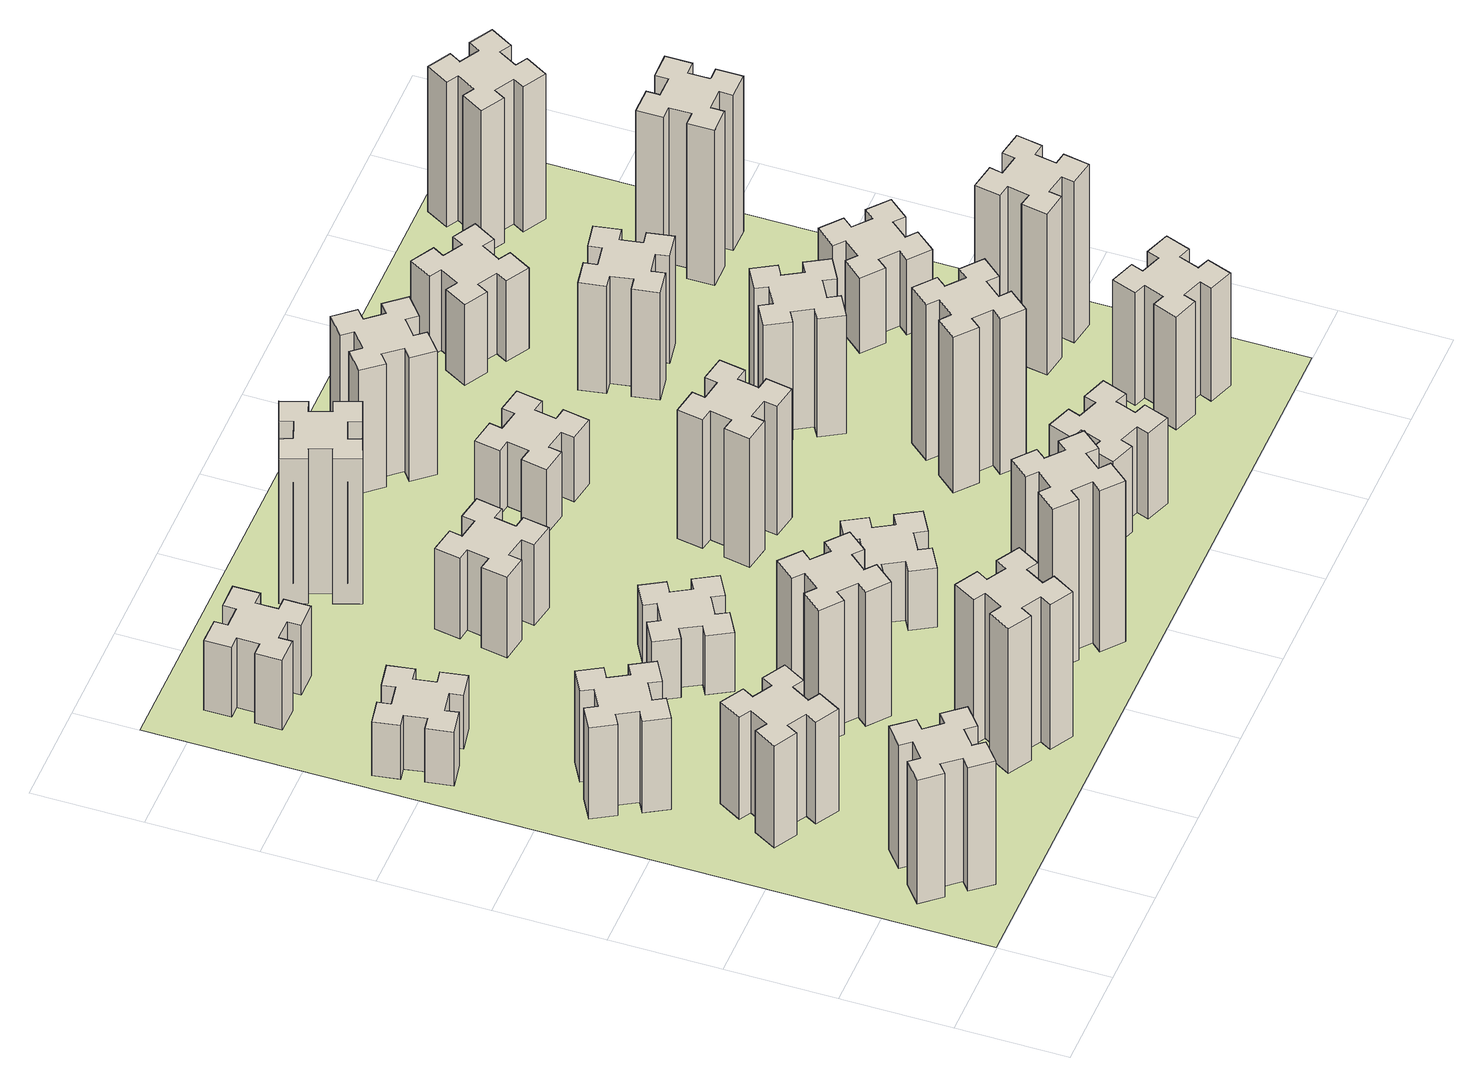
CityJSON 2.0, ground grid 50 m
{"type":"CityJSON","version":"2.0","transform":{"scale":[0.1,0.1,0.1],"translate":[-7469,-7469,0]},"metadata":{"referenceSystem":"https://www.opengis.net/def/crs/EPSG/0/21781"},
"CityObjects":{
"building1":{"type":"Building","attributes":{"class":"1000","function":"1000","usage":"1000","yearOfConstruction":2016,"roofType":"1000","measuredHeight":69,"storeysAboveGround":30,"storeysBelowGround":0},"geometry":[{"type":"Solid","lod":"1","boundaries":[[[[0,1,2,3,4,5,6,7,8,9,10,11,12,13,14,15,16,17,18,19]],[[17,16,20,21]],[[16,15,22,20]],[[15,14,23,22]],[[14,13,24,23]],[[13,12,25,24]],[[12,11,26,25]],[[11,10,27,26]],[[10,9,28,27]],[[9,8,29,28]],[[8,7,30,29]],[[7,6,31,30]],[[6,5,32,31]],[[5,4,33,32]],[[4,3,34,33]],[[3,2,35,34]],[[2,1,36,35]],[[1,0,37,36]],[[0,19,38,37]],[[19,18,39,38]],[[18,17,21,39]],[[24,25,26,27,28,29,30,31,32,33,34,35,36,37,38,39,21,20,22,23]]]]}]},
"building2":{"type":"Building","attributes":{"class":"1000","function":"1000","usage":"1000","yearOfConstruction":2016,"roofType":"1000","measuredHeight":57,"storeysAboveGround":30,"storeysBelowGround":0},"geometry":[{"type":"Solid","lod":"1","boundaries":[[[[40,41,42,43,44,45,46,47,48,49,50,51,52,53,54,55,56,57,58,59]],[[57,56,60,61]],[[56,55,62,60]],[[55,54,63,62]],[[54,53,64,63]],[[53,52,65,64]],[[52,51,66,65]],[[51,50,67,66]],[[50,49,68,67]],[[49,48,69,68]],[[48,47,70,69]],[[47,46,71,70]],[[46,45,72,71]],[[45,44,73,72]],[[44,43,74,73]],[[43,42,75,74]],[[42,41,76,75]],[[41,40,77,76]],[[40,59,78,77]],[[59,58,79,78]],[[58,57,61,79]],[[64,65,66,67,68,69,70,71,72,73,74,75,76,77,78,79,61,60,62,63]]]]}]},
"building3":{"type":"Building","attributes":{"class":"1000","function":"1000","usage":"1000","yearOfConstruction":2016,"roofType":"1000","measuredHeight":51,"storeysAboveGround":30,"storeysBelowGround":0},"geometry":[{"type":"Solid","lod":"1","boundaries":[[[[80,81,82,83,84,85,86,87,88,89,90,91,92,93,94,95,96,97,98,99]],[[97,96,100,101]],[[96,95,102,100]],[[95,94,103,102]],[[94,93,104,103]],[[93,92,105,104]],[[92,91,106,105]],[[91,90,107,106]],[[90,89,108,107]],[[89,88,109,108]],[[88,87,110,109]],[[87,86,111,110]],[[86,85,112,111]],[[85,84,113,112]],[[84,83,114,113]],[[83,82,115,114]],[[82,81,116,115]],[[81,80,117,116]],[[80,99,118,117]],[[99,98,119,118]],[[98,97,101,119]],[[104,105,106,107,108,109,110,111,112,113,114,115,116,117,118,119,101,100,102,103]]]]}]},
"building4":{"type":"Building","attributes":{"class":"1000","function":"1000","usage":"1000","yearOfConstruction":2016,"roofType":"1000","measuredHeight":30,"storeysAboveGround":30,"storeysBelowGround":0},"geometry":[{"type":"Solid","lod":"1","boundaries":[[[[120,121,122,123,124,125,126,127,128,129,130,131,132,133,134,135,136,137,138,139]],[[137,136,140,141]],[[136,135,142,140]],[[135,134,143,142]],[[134,133,144,143]],[[133,132,145,144]],[[132,131,146,145]],[[131,130,147,146]],[[130,129,148,147]],[[129,128,149,148]],[[128,127,150,149]],[[127,126,151,150]],[[126,125,152,151]],[[125,124,153,152]],[[124,123,154,153]],[[123,122,155,154]],[[122,121,156,155]],[[121,120,157,156]],[[120,139,158,157]],[[139,138,159,158]],[[138,137,141,159]],[[144,145,146,147,148,149,150,151,152,153,154,155,156,157,158,159,141,140,142,143]]]]}]},
"building5":{"type":"Building","attributes":{"class":"1000","function":"1000","usage":"1000","yearOfConstruction":2016,"roofType":"1000","measuredHeight":81,"storeysAboveGround":30,"storeysBelowGround":0},"geometry":[{"type":"Solid","lod":"1","boundaries":[[[[160,161,162,163,164,165,166,167,168,169,170,171,172,173,174,175,176,177,178,179]],[[177,176,180,181]],[[176,175,182,180]],[[175,174,183,182]],[[174,173,184,183]],[[173,172,185,184]],[[172,171,186,185]],[[171,170,187,186]],[[170,169,188,187]],[[169,168,189,188]],[[168,167,190,189]],[[167,166,191,190]],[[166,165,192,191]],[[165,164,193,192]],[[164,163,194,193]],[[163,162,195,194]],[[162,161,196,195]],[[161,160,197,196]],[[160,179,198,197]],[[179,178,199,198]],[[178,177,181,199]],[[184,185,186,187,188,189,190,191,192,193,194,195,196,197,198,199,181,180,182,183]]]]}]},
"building6":{"type":"Building","attributes":{"class":"1000","function":"1000","usage":"1000","yearOfConstruction":2016,"roofType":"1000","measuredHeight":39,"storeysAboveGround":30,"storeysBelowGround":0},"geometry":[{"type":"Solid","lod":"1","boundaries":[[[[200,201,202,203,204,205,206,207,208,209,210,211,212,213,214,215,216,217,218,219]],[[217,216,220,221]],[[216,215,222,220]],[[215,214,223,222]],[[214,213,224,223]],[[213,212,225,224]],[[212,211,226,225]],[[211,210,227,226]],[[210,209,228,227]],[[209,208,229,228]],[[208,207,230,229]],[[207,206,231,230]],[[206,205,232,231]],[[205,204,233,232]],[[204,203,234,233]],[[203,202,235,234]],[[202,201,236,235]],[[201,200,237,236]],[[200,219,238,237]],[[219,218,239,238]],[[218,217,221,239]],[[224,225,226,227,228,229,230,231,232,233,234,235,236,237,238,239,221,220,222,223]]]]}]},
"building7":{"type":"Building","attributes":{"class":"1000","function":"1000","usage":"1000","yearOfConstruction":2016,"roofType":"1000","measuredHeight":75,"storeysAboveGround":30,"storeysBelowGround":0},"geometry":[{"type":"Solid","lod":"1","boundaries":[[[[240,241,242,243,244,245,246,247,248,249,250,251,252,253,254,255,256,257,258,259]],[[257,256,260,261]],[[256,255,262,260]],[[255,254,263,262]],[[254,253,264,263]],[[253,252,265,264]],[[252,251,266,265]],[[251,250,267,266]],[[250,249,268,267]],[[249,248,269,268]],[[248,247,270,269]],[[247,246,271,270]],[[246,245,272,271]],[[245,244,273,272]],[[244,243,274,273]],[[243,242,275,274]],[[242,241,276,275]],[[241,240,277,276]],[[240,259,278,277]],[[259,258,279,278]],[[258,257,261,279]],[[264,265,266,267,268,269,270,271,272,273,274,275,276,277,278,279,261,260,262,263]]]]}]},
"building8":{"type":"Building","attributes":{"class":"1000","function":"1000","usage":"1000","yearOfConstruction":2016,"roofType":"1000","measuredHeight":33,"storeysAboveGround":30,"storeysBelowGround":0},"geometry":[{"type":"Solid","lod":"1","boundaries":[[[[280,281,282,283,284,285,286,287,288,289,290,291,292,293,294,295,296,297,298,299]],[[297,296,300,301]],[[296,295,302,300]],[[295,294,303,302]],[[294,293,304,303]],[[293,292,305,304]],[[292,291,306,305]],[[291,290,307,306]],[[290,289,308,307]],[[289,288,309,308]],[[288,287,310,309]],[[287,286,311,310]],[[286,285,312,311]],[[285,284,313,312]],[[284,283,314,313]],[[283,282,315,314]],[[282,281,316,315]],[[281,280,317,316]],[[280,299,318,317]],[[299,298,319,318]],[[298,297,301,319]],[[304,305,306,307,308,309,310,311,312,313,314,315,316,317,318,319,301,300,302,303]]]]}]},
"building9":{"type":"Building","attributes":{"class":"1000","function":"1000","usage":"1000","yearOfConstruction":2016,"roofType":"1000","measuredHeight":45,"storeysAboveGround":30,"storeysBelowGround":0},"geometry":[{"type":"Solid","lod":"1","boundaries":[[[[320,321,322,323,324,325,326,327,328,329,330,331,332,333,334,335,336,337,338,339]],[[337,336,340,341]],[[336,335,342,340]],[[335,334,343,342]],[[334,333,344,343]],[[333,332,345,344]],[[332,331,346,345]],[[331,330,347,346]],[[330,329,348,347]],[[329,328,349,348]],[[328,327,350,349]],[[327,326,351,350]],[[326,325,352,351]],[[325,324,353,352]],[[324,323,354,353]],[[323,322,355,354]],[[322,321,356,355]],[[321,320,357,356]],[[320,339,358,357]],[[339,338,359,358]],[[338,337,341,359]],[[344,345,346,347,348,349,350,351,352,353,354,355,356,357,358,359,341,340,342,343]]]]}]},
"building10":{"type":"Building","attributes":{"class":"1000","function":"1000","usage":"1000","yearOfConstruction":2016,"roofType":"1000","measuredHeight":90,"storeysAboveGround":30,"storeysBelowGround":0},"geometry":[{"type":"Solid","lod":"1","boundaries":[[[[360,361,362,363,364,365,366,367,368,369,370,371,372,373,374,375,376,377,378,379]],[[377,376,380,381]],[[376,375,382,380]],[[375,374,383,382]],[[374,373,384,383]],[[373,372,385,384]],[[372,371,386,385]],[[371,370,387,386]],[[370,369,388,387]],[[369,368,389,388]],[[368,367,390,389]],[[367,366,391,390]],[[366,365,392,391]],[[365,364,393,392]],[[364,363,394,393]],[[363,362,395,394]],[[362,361,396,395]],[[361,360,397,396]],[[360,379,398,397]],[[379,378,399,398]],[[378,377,381,399]],[[384,385,386,387,388,389,390,391,392,393,394,395,396,397,398,399,381,380,382,383]]]]}]},
"building11":{"type":"Building","attributes":{"class":"1000","function":"1000","usage":"1000","yearOfConstruction":2016,"roofType":"1000","measuredHeight":33,"storeysAboveGround":30,"storeysBelowGround":0},"geometry":[{"type":"Solid","lod":"1","boundaries":[[[[400,401,402,403,404,405,406,407,408,409,410,411,412,413,414,415,416,417,418,419]],[[417,416,420,421]],[[416,415,422,420]],[[415,414,423,422]],[[414,413,424,423]],[[413,412,425,424]],[[412,411,426,425]],[[411,410,427,426]],[[410,409,428,427]],[[409,408,429,428]],[[408,407,430,429]],[[407,406,431,430]],[[406,405,432,431]],[[405,404,433,432]],[[404,403,434,433]],[[403,402,435,434]],[[402,401,436,435]],[[401,400,437,436]],[[400,419,438,437]],[[419,418,439,438]],[[418,417,421,439]],[[424,425,426,427,428,429,430,431,432,433,434,435,436,437,438,439,421,420,422,423]]]]}]},
"building12":{"type":"Building","attributes":{"class":"1000","function":"1000","usage":"1000","yearOfConstruction":2016,"roofType":"1000","measuredHeight":81,"storeysAboveGround":30,"storeysBelowGround":0},"geometry":[{"type":"Solid","lod":"1","boundaries":[[[[440,441,442,443,444,445,446,447,448,449,450,451,452,453,454,455,456,457,458,459]],[[457,456,460,461]],[[456,455,462,460]],[[455,454,463,462]],[[454,453,464,463]],[[453,452,465,464]],[[452,451,466,465]],[[451,450,467,466]],[[450,449,468,467]],[[449,448,469,468]],[[448,447,470,469]],[[447,446,471,470]],[[446,445,472,471]],[[445,444,473,472]],[[444,443,474,473]],[[443,442,475,474]],[[442,441,476,475]],[[441,440,477,476]],[[440,459,478,477]],[[459,458,479,478]],[[458,457,461,479]],[[464,465,466,467,468,469,470,471,472,473,474,475,476,477,478,479,461,460,462,463]]]]}]},
"building13":{"type":"Building","attributes":{"class":"1000","function":"1000","usage":"1000","yearOfConstruction":2016,"roofType":"1000","measuredHeight":72,"storeysAboveGround":30,"storeysBelowGround":0},"geometry":[{"type":"Solid","lod":"1","boundaries":[[[[480,481,482,483,484,485,486,487,488,489,490,491,492,493,494,495,496,497,498,499]],[[497,496,500,501]],[[496,495,502,500]],[[495,494,503,502]],[[494,493,504,503]],[[493,492,505,504]],[[492,491,506,505]],[[491,490,507,506]],[[490,489,508,507]],[[489,488,509,508]],[[488,487,510,509]],[[487,486,511,510]],[[486,485,512,511]],[[485,484,513,512]],[[484,483,514,513]],[[483,482,515,514]],[[482,481,516,515]],[[481,480,517,516]],[[480,499,518,517]],[[499,498,519,518]],[[498,497,501,519]],[[504,505,506,507,508,509,510,511,512,513,514,515,516,517,518,519,501,500,502,503]]]]}]},
"building14":{"type":"Building","attributes":{"class":"1000","function":"1000","usage":"1000","yearOfConstruction":2016,"roofType":"1000","measuredHeight":36,"storeysAboveGround":30,"storeysBelowGround":0},"geometry":[{"type":"Solid","lod":"1","boundaries":[[[[520,521,522,523,524,525,526,527,528,529,530,531,532,533,534,535,536,537,538,539]],[[537,536,540,541]],[[536,535,542,540]],[[535,534,543,542]],[[534,533,544,543]],[[533,532,545,544]],[[532,531,546,545]],[[531,530,547,546]],[[530,529,548,547]],[[529,528,549,548]],[[528,527,550,549]],[[527,526,551,550]],[[526,525,552,551]],[[525,524,553,552]],[[524,523,554,553]],[[523,522,555,554]],[[522,521,556,555]],[[521,520,557,556]],[[520,539,558,557]],[[539,538,559,558]],[[538,537,541,559]],[[544,545,546,547,548,549,550,551,552,553,554,555,556,557,558,559,541,540,542,543]]]]}]},
"building15":{"type":"Building","attributes":{"class":"1000","function":"1000","usage":"1000","yearOfConstruction":2016,"roofType":"1000","measuredHeight":48,"storeysAboveGround":30,"storeysBelowGround":0},"geometry":[{"type":"Solid","lod":"1","boundaries":[[[[560,561,562,563,564,565,566,567,568,569,570,571,572,573,574,575,576,577,578,579]],[[577,576,580,581]],[[576,575,582,580]],[[575,574,583,582]],[[574,573,584,583]],[[573,572,585,584]],[[572,571,586,585]],[[571,570,587,586]],[[570,569,588,587]],[[569,568,589,588]],[[568,567,590,589]],[[567,566,591,590]],[[566,565,592,591]],[[565,564,593,592]],[[564,563,594,593]],[[563,562,595,594]],[[562,561,596,595]],[[561,560,597,596]],[[560,579,598,597]],[[579,578,599,598]],[[578,577,581,599]],[[584,585,586,587,588,589,590,591,592,593,594,595,596,597,598,599,581,580,582,583]]]]}]},
"building16":{"type":"Building","attributes":{"class":"1000","function":"1000","usage":"1000","yearOfConstruction":2016,"roofType":"1000","measuredHeight":69,"storeysAboveGround":30,"storeysBelowGround":0},"geometry":[{"type":"Solid","lod":"1","boundaries":[[[[600,601,602,603,604,605,606,607,608,609,610,611,612,613,614,615,616,617,618,619]],[[617,616,620,621]],[[616,615,622,620]],[[615,614,623,622]],[[614,613,624,623]],[[613,612,625,624]],[[612,611,626,625]],[[611,610,627,626]],[[610,609,628,627]],[[609,608,629,628]],[[608,607,630,629]],[[607,606,631,630]],[[606,605,632,631]],[[605,604,633,632]],[[604,603,634,633]],[[603,602,635,634]],[[602,601,636,635]],[[601,600,637,636]],[[600,619,638,637]],[[619,618,639,638]],[[618,617,621,639]],[[624,625,626,627,628,629,630,631,632,633,634,635,636,637,638,639,621,620,622,623]]]]}]},
"building17":{"type":"Building","attributes":{"class":"1000","function":"1000","usage":"1000","yearOfConstruction":2016,"roofType":"1000","measuredHeight":87,"storeysAboveGround":30,"storeysBelowGround":0},"geometry":[{"type":"Solid","lod":"1","boundaries":[[[[640,641,642,643,644,645,646,647,648,649,650,651,652,653,654,655,656,657,658,659]],[[657,656,660,661]],[[656,655,662,660]],[[655,654,663,662]],[[654,653,664,663]],[[653,652,665,664]],[[652,651,666,665]],[[651,650,667,666]],[[650,649,668,667]],[[649,648,669,668]],[[648,647,670,669]],[[647,646,671,670]],[[646,645,672,671]],[[645,644,673,672]],[[644,643,674,673]],[[643,642,675,674]],[[642,641,676,675]],[[641,640,677,676]],[[640,659,678,677]],[[659,658,679,678]],[[658,657,661,679]],[[664,665,666,667,668,669,670,671,672,673,674,675,676,677,678,679,661,660,662,663]]]]}]},
"building18":{"type":"Building","attributes":{"class":"1000","function":"1000","usage":"1000","yearOfConstruction":2016,"roofType":"1000","measuredHeight":66,"storeysAboveGround":30,"storeysBelowGround":0},"geometry":[{"type":"Solid","lod":"1","boundaries":[[[[680,681,682,683,684,685,686,687,688,689,690,691,692,693,694,695,696,697,698,699]],[[697,696,700,701]],[[696,695,702,700]],[[695,694,703,702]],[[694,693,704,703]],[[693,692,705,704]],[[692,691,706,705]],[[691,690,707,706]],[[690,689,708,707]],[[689,688,709,708]],[[688,687,710,709]],[[687,686,711,710]],[[686,685,712,711]],[[685,684,713,712]],[[684,683,714,713]],[[683,682,715,714]],[[682,681,716,715]],[[681,680,717,716]],[[680,699,718,717]],[[699,698,719,718]],[[698,697,701,719]],[[704,705,706,707,708,709,710,711,712,713,714,715,716,717,718,719,701,700,702,703]]]]}]},
"building19":{"type":"Building","attributes":{"class":"1000","function":"1000","usage":"1000","yearOfConstruction":2016,"roofType":"1000","measuredHeight":60,"storeysAboveGround":30,"storeysBelowGround":0},"geometry":[{"type":"Solid","lod":"1","boundaries":[[[[720,721,722,723,724,725,726,727,728,729,730,731,732,733,734,735,736,737,738,739]],[[737,736,740,741]],[[736,735,742,740]],[[735,734,743,742]],[[734,733,744,743]],[[733,732,745,744]],[[732,731,746,745]],[[731,730,747,746]],[[730,729,748,747]],[[729,728,749,748]],[[728,727,750,749]],[[727,726,751,750]],[[726,725,752,751]],[[725,724,753,752]],[[724,723,754,753]],[[723,722,755,754]],[[722,721,756,755]],[[721,720,757,756]],[[720,739,758,757]],[[739,738,759,758]],[[738,737,741,759]],[[744,745,746,747,748,749,750,751,752,753,754,755,756,757,758,759,741,740,742,743]]]]}]},
"building20":{"type":"Building","attributes":{"class":"1000","function":"1000","usage":"1000","yearOfConstruction":2016,"roofType":"1000","measuredHeight":63,"storeysAboveGround":30,"storeysBelowGround":0},"geometry":[{"type":"Solid","lod":"1","boundaries":[[[[760,761,762,763,764,765,766,767,768,769,770,771,772,773,774,775,776,777,778,779]],[[777,776,780,781]],[[776,775,782,780]],[[775,774,783,782]],[[774,773,784,783]],[[773,772,785,784]],[[772,771,786,785]],[[771,770,787,786]],[[770,769,788,787]],[[769,768,789,788]],[[768,767,790,789]],[[767,766,791,790]],[[766,765,792,791]],[[765,764,793,792]],[[764,763,794,793]],[[763,762,795,794]],[[762,761,796,795]],[[761,760,797,796]],[[760,779,798,797]],[[779,778,799,798]],[[778,777,781,799]],[[784,785,786,787,788,789,790,791,792,793,794,795,796,797,798,799,781,780,782,783]]]]}]},
"building21":{"type":"Building","attributes":{"class":"1000","function":"1000","usage":"1000","yearOfConstruction":2016,"roofType":"1000","measuredHeight":45,"storeysAboveGround":30,"storeysBelowGround":0},"geometry":[{"type":"Solid","lod":"1","boundaries":[[[[800,801,802,803,804,805,806,807,808,809,810,811,812,813,814,815,816,817,818,819]],[[817,816,820,821]],[[816,815,822,820]],[[815,814,823,822]],[[814,813,824,823]],[[813,812,825,824]],[[812,811,826,825]],[[811,810,827,826]],[[810,809,828,827]],[[809,808,829,828]],[[808,807,830,829]],[[807,806,831,830]],[[806,805,832,831]],[[805,804,833,832]],[[804,803,834,833]],[[803,802,835,834]],[[802,801,836,835]],[[801,800,837,836]],[[800,819,838,837]],[[819,818,839,838]],[[818,817,821,839]],[[824,825,826,827,828,829,830,831,832,833,834,835,836,837,838,839,821,820,822,823]]]]}]},
"building22":{"type":"Building","attributes":{"class":"1000","function":"1000","usage":"1000","yearOfConstruction":2016,"roofType":"1000","measuredHeight":90,"storeysAboveGround":30,"storeysBelowGround":0},"geometry":[{"type":"Solid","lod":"1","boundaries":[[[[840,841,842,843,844,845,846,847,848,849,850,851,852,853,854,855,856,857,858,859]],[[857,856,860,861]],[[856,855,862,860]],[[855,854,863,862]],[[854,853,864,863]],[[853,852,865,864]],[[852,851,866,865]],[[851,850,867,866]],[[850,849,868,867]],[[849,848,869,868]],[[848,847,870,869]],[[847,846,871,870]],[[846,845,872,871]],[[845,844,873,872]],[[844,843,874,873]],[[843,842,875,874]],[[842,841,876,875]],[[841,840,877,876]],[[840,859,878,877]],[[859,858,879,878]],[[858,857,861,879]],[[864,865,866,867,868,869,870,871,872,873,874,875,876,877,878,879,861,860,862,863]]]]}]},
"building23":{"type":"Building","attributes":{"class":"1000","function":"1000","usage":"1000","yearOfConstruction":2016,"roofType":"1000","measuredHeight":42,"storeysAboveGround":30,"storeysBelowGround":0},"geometry":[{"type":"Solid","lod":"1","boundaries":[[[[880,881,882,883,884,885,886,887,888,889,890,891,892,893,894,895,896,897,898,899]],[[897,896,900,901]],[[896,895,902,900]],[[895,894,903,902]],[[894,893,904,903]],[[893,892,905,904]],[[892,891,906,905]],[[891,890,907,906]],[[890,889,908,907]],[[889,888,909,908]],[[888,887,910,909]],[[887,886,911,910]],[[886,885,912,911]],[[885,884,913,912]],[[884,883,914,913]],[[883,882,915,914]],[[882,881,916,915]],[[881,880,917,916]],[[880,899,918,917]],[[899,898,919,918]],[[898,897,901,919]],[[904,905,906,907,908,909,910,911,912,913,914,915,916,917,918,919,901,900,902,903]]]]}]},
"building24":{"type":"Building","attributes":{"class":"1000","function":"1000","usage":"1000","yearOfConstruction":2016,"roofType":"1000","measuredHeight":87,"storeysAboveGround":30,"storeysBelowGround":0},"geometry":[{"type":"Solid","lod":"1","boundaries":[[[[920,921,922,923,924,925,926,927,928,929,930,931,932,933,934,935,936,937,938,939]],[[937,936,940,941]],[[936,935,942,940]],[[935,934,943,942]],[[934,933,944,943]],[[933,932,945,944]],[[932,931,946,945]],[[931,930,947,946]],[[930,929,948,947]],[[929,928,949,948]],[[928,927,950,949]],[[927,926,951,950]],[[926,925,952,951]],[[925,924,953,952]],[[924,923,954,953]],[[923,922,955,954]],[[922,921,956,955]],[[921,920,957,956]],[[920,939,958,957]],[[939,938,959,958]],[[938,937,941,959]],[[944,945,946,947,948,949,950,951,952,953,954,955,956,957,958,959,941,940,942,943]]]]}]},
"building25":{"type":"Building","attributes":{"class":"1000","function":"1000","usage":"1000","yearOfConstruction":2016,"roofType":"1000","measuredHeight":81,"storeysAboveGround":30,"storeysBelowGround":0},"geometry":[{"type":"Solid","lod":"1","boundaries":[[[[960,961,962,963,964,965,966,967,968,969,970,971,972,973,974,975,976,977,978,979]],[[977,976,980,981]],[[976,975,982,980]],[[975,974,983,982]],[[974,973,984,983]],[[973,972,985,984]],[[972,971,986,985]],[[971,970,987,986]],[[970,969,988,987]],[[969,968,989,988]],[[968,967,990,989]],[[967,966,991,990]],[[966,965,992,991]],[[965,964,993,992]],[[964,963,994,993]],[[963,962,995,994]],[[962,961,996,995]],[[961,960,997,996]],[[960,979,998,997]],[[979,978,999,998]],[[978,977,981,999]],[[984,985,986,987,988,989,990,991,992,993,994,995,996,997,998,999,981,980,982,983]]]]}]},
"landuse1":{"type":"LandUse","attributes":{"name":"plot1","function":"1010"},"geometry":[{"type":"MultiSurface","lod":"1","boundaries":[[[1000,1001,1002,1003]]]}]}
},
"vertices":[
[492,408,0],[427,484,0],[473,523,0],[396,615,0],[304,538,0],[343,492,0],[266,427,0],[228,473,0],[136,396,0],[213,304,0],[259,343,0],[323,266,0],[277,228,0],[354,136,0],[446,213,0],[408,259,0],[484,323,0],[523,277,0],[615,354,0],[538,446,0],[484,323,690],[523,277,690],[408,259,690],[446,213,690],[354,136,690],[277,228,690],[323,266,690],[259,343,690],[213,304,690],[136,396,690],[228,473,690],[266,427,690],[343,492,690],[304,538,690],[396,615,690],[473,523,690],[427,484,690],[492,408,690],[538,446,690],[615,354,690],
[405,1214,0],[355,1127,0],[303,1157,0],[243,1053,0],[347,993,0],[377,1045,0],[464,995,0],[434,943,0],[538,883,0],[598,987,0],[546,1017,0],[596,1104,0],[648,1074,0],[708,1178,0],[604,1238,0],[574,1186,0],[487,1236,0],[517,1288,0],[413,1348,0],[353,1244,0],[487,1236,570],[517,1288,570],[574,1186,570],[604,1238,570],[708,1178,570],[648,1074,570],[596,1104,570],[546,1017,570],[598,987,570],[538,883,570],[434,943,570],[464,995,570],[377,1045,570],[347,993,570],[243,1053,570],[303,1157,570],[355,1127,570],[405,1214,570],[353,1244,570],[413,1348,570],
[387,1635,0],[474,1685,0],[504,1633,0],[608,1693,0],[548,1797,0],[496,1767,0],[446,1854,0],[498,1884,0],[438,1988,0],[334,1928,0],[364,1876,0],[277,1826,0],[247,1878,0],[143,1818,0],[203,1714,0],[255,1744,0],[305,1657,0],[253,1627,0],[313,1523,0],[417,1583,0],[305,1657,510],[253,1627,510],[255,1744,510],[203,1714,510],[143,1818,510],[247,1878,510],[277,1826,510],[364,1876,510],[334,1928,510],[438,1988,510],[498,1884,510],[446,1854,510],[496,1767,510],[548,1797,510],[608,1693,510],[504,1633,510],[474,1685,510],[387,1635,510],[417,1583,510],[313,1523,510],
[305,2712,0],[207,2695,0],[197,2754,0],[78,2733,0],[99,2615,0],[158,2625,0],[176,2527,0],[117,2517,0],[137,2398,0],[256,2419,0],[245,2478,0],[344,2496,0],[354,2437,0],[472,2457,0],[451,2576,0],[392,2565,0],[375,2664,0],[434,2674,0],[413,2792,0],[295,2771,0],[375,2664,300],[434,2674,300],[392,2565,300],[451,2576,300],[472,2457,300],[354,2437,300],[344,2496,300],[245,2478,300],[256,2419,300],[137,2398,300],[117,2517,300],[176,2527,300],[158,2625,300],[99,2615,300],[78,2733,300],[197,2754,300],[207,2695,300],[305,2712,300],[295,2771,300],[413,2792,300],
[1145,474,0],[1095,387,0],[1043,417,0],[983,313,0],[1087,253,0],[1117,305,0],[1204,255,0],[1174,203,0],[1278,143,0],[1338,247,0],[1286,277,0],[1336,364,0],[1388,334,0],[1448,438,0],[1344,498,0],[1314,446,0],[1227,496,0],[1257,548,0],[1153,608,0],[1093,504,0],[1227,496,810],[1257,548,810],[1314,446,810],[1344,498,810],[1448,438,810],[1388,334,810],[1336,364,810],[1286,277,810],[1338,247,810],[1278,143,810],[1174,203,810],[1204,255,810],[1117,305,810],[1087,253,810],[983,313,810],[1043,417,810],[1095,387,810],[1145,474,810],[1093,504,810],[1153,608,810],
[265,3385,0],[265,3285,0],[205,3285,0],[205,3165,0],[325,3165,0],[325,3225,0],[425,3225,0],[425,3165,0],[545,3165,0],[545,3285,0],[485,3285,0],[485,3385,0],[545,3385,0],[545,3505,0],[425,3505,0],[425,3445,0],[325,3445,0],[325,3505,0],[205,3505,0],[205,3385,0],[325,3445,390],[325,3505,390],[425,3445,390],[425,3505,390],[545,3505,390],[545,3385,390],[485,3385,390],[485,3285,390],[545,3285,390],[545,3165,390],[425,3165,390],[425,3225,390],[325,3225,390],[325,3165,390],[205,3165,390],[205,3285,390],[265,3285,390],[265,3385,390],[205,3385,390],[205,3505,390],
[1006,1063,0],[1083,999,0],[1044,953,0],[1136,876,0],[1213,968,0],[1167,1006,0],[1232,1083,0],[1278,1044,0],[1355,1136,0],[1263,1213,0],[1224,1167,0],[1148,1232,0],[1186,1278,0],[1094,1355,0],[1017,1263,0],[1063,1224,0],[999,1148,0],[953,1186,0],[876,1094,0],[968,1017,0],[999,1148,750],[953,1186,750],[1063,1224,750],[1017,1263,750],[1094,1355,750],[1186,1278,750],[1148,1232,750],[1224,1167,750],[1263,1213,750],[1355,1136,750],[1278,1044,750],[1232,1083,750],[1167,1006,750],[1213,968,750],[1136,876,750],[1044,953,750],[1083,999,750],[1006,1063,750],[968,1017,750],[876,1094,750],
[1127,1635,0],[1214,1685,0],[1244,1633,0],[1348,1693,0],[1288,1797,0],[1236,1767,0],[1186,1854,0],[1238,1884,0],[1178,1988,0],[1074,1928,0],[1104,1876,0],[1017,1826,0],[987,1878,0],[883,1818,0],[943,1714,0],[995,1744,0],[1045,1657,0],[993,1627,0],[1053,1523,0],[1157,1583,0],[1045,1657,330],[993,1627,330],[995,1744,330],[943,1714,330],[883,1818,330],[987,1878,330],[1017,1826,330],[1104,1876,330],[1074,1928,330],[1178,1988,330],[1238,1884,330],[1186,1854,330],[1236,1767,330],[1288,1797,330],[1348,1693,330],[1244,1633,330],[1214,1685,330],[1127,1635,330],[1157,1583,330],[1053,1523,330],
[1016,2664,0],[998,2565,0],[939,2576,0],[918,2457,0],[1037,2437,0],[1047,2496,0],[1145,2478,0],[1135,2419,0],[1253,2398,0],[1274,2517,0],[1215,2527,0],[1232,2625,0],[1291,2615,0],[1312,2733,0],[1194,2754,0],[1184,2695,0],[1085,2712,0],[1096,2771,0],[977,2792,0],[957,2674,0],[1085,2712,450],[1096,2771,450],[1184,2695,450],[1194,2754,450],[1312,2733,450],[1291,2615,450],[1232,2625,450],[1215,2527,450],[1274,2517,450],[1253,2398,450],[1135,2419,450],[1145,2478,450],[1047,2496,450],[1037,2437,450],[918,2457,450],[939,2576,450],[998,2565,450],[1016,2664,450],[957,2674,450],[977,2792,450],
[1746,323,0],[1823,259,0],[1784,213,0],[1876,136,0],[1953,228,0],[1907,266,0],[1972,343,0],[2018,304,0],[2095,396,0],[2003,473,0],[1964,427,0],[1888,492,0],[1926,538,0],[1834,615,0],[1757,523,0],[1803,484,0],[1739,408,0],[1693,446,0],[1616,354,0],[1708,277,0],[1739,408,900],[1693,446,900],[1803,484,900],[1757,523,900],[1834,615,900],[1926,538,900],[1888,492,900],[1964,427,900],[2003,473,900],[2095,396,900],[2018,304,900],[1972,343,900],[1907,266,900],[1953,228,900],[1876,136,900],[1784,213,900],[1823,259,900],[1746,323,900],[1708,277,900],[1616,354,900],
[1876,1127,0],[1826,1214,0],[1878,1244,0],[1818,1348,0],[1714,1288,0],[1744,1236,0],[1657,1186,0],[1627,1238,0],[1523,1178,0],[1583,1074,0],[1635,1104,0],[1685,1017,0],[1633,987,0],[1693,883,0],[1797,943,0],[1767,995,0],[1854,1045,0],[1884,993,0],[1988,1053,0],[1928,1157,0],[1854,1045,330],[1884,993,330],[1767,995,330],[1797,943,330],[1693,883,330],[1633,987,330],[1685,1017,330],[1635,1104,330],[1583,1074,330],[1523,1178,330],[1627,1238,330],[1657,1186,330],[1744,1236,330],[1714,1288,330],[1818,1348,330],[1878,1244,330],[1826,1214,330],[1876,1127,330],[1928,1157,330],[1988,1053,330],
[1106,3215,0],[1200,3249,0],[1220,3193,0],[1333,3234,0],[1292,3347,0],[1236,3326,0],[1202,3420,0],[1258,3440,0],[1217,3553,0],[1104,3512,0],[1125,3456,0],[1031,3422,0],[1010,3478,0],[897,3437,0],[939,3324,0],[995,3345,0],[1029,3251,0],[973,3230,0],[1014,3117,0],[1127,3159,0],[1029,3251,810],[973,3230,810],[995,3345,810],[939,3324,810],[897,3437,810],[1010,3478,810],[1031,3422,810],[1125,3456,810],[1104,3512,810],[1217,3553,810],[1258,3440,810],[1202,3420,810],[1236,3326,810],[1292,3347,810],[1333,3234,810],[1220,3193,810],[1200,3249,810],[1106,3215,810],[1127,3159,810],[1014,3117,810],
[2024,1955,0],[1925,1972,0],[1936,2031,0],[1817,2052,0],[1797,1934,0],[1856,1924,0],[1838,1825,0],[1779,1836,0],[1758,1717,0],[1877,1697,0],[1887,1756,0],[1985,1738,0],[1975,1679,0],[2093,1658,0],[2114,1777,0],[2055,1787,0],[2072,1885,0],[2131,1875,0],[2152,1993,0],[2034,2014,0],[2072,1885,720],[2131,1875,720],[2055,1787,720],[2114,1777,720],[2093,1658,720],[1975,1679,720],[1985,1738,720],[1887,1756,720],[1877,1697,720],[1758,1717,720],[1779,1836,720],[1838,1825,720],[1856,1924,720],[1797,1934,720],[1817,2052,720],[1936,2031,720],[1925,1972,720],[2024,1955,720],[2034,2014,720],[2152,1993,720],
[1756,2764,0],[1738,2665,0],[1679,2676,0],[1658,2557,0],[1777,2537,0],[1787,2596,0],[1885,2578,0],[1875,2519,0],[1993,2498,0],[2014,2617,0],[1955,2627,0],[1972,2725,0],[2031,2715,0],[2052,2833,0],[1934,2854,0],[1924,2795,0],[1825,2812,0],[1836,2871,0],[1717,2892,0],[1697,2774,0],[1825,2812,360],[1836,2871,360],[1924,2795,360],[1934,2854,360],[2052,2833,360],[2031,2715,360],[1972,2725,360],[1955,2627,360],[2014,2617,360],[1993,2498,360],[1875,2519,360],[1885,2578,360],[1787,2596,360],[1777,2537,360],[1658,2557,360],[1679,2676,360],[1738,2665,360],[1756,2764,360],[1697,2774,360],[1717,2892,360],
[2509,560,0],[2475,466,0],[2419,487,0],[2377,374,0],[2490,333,0],[2511,389,0],[2605,355,0],[2584,299,0],[2697,257,0],[2738,370,0],[2682,391,0],[2716,485,0],[2772,464,0],[2813,577,0],[2700,618,0],[2680,562,0],[2586,596,0],[2607,652,0],[2494,693,0],[2453,580,0],[2586,596,480],[2607,652,480],[2680,562,480],[2700,618,480],[2813,577,480],[2772,464,480],[2716,485,480],[2682,391,480],[2738,370,480],[2697,257,480],[2584,299,480],[2605,355,480],[2511,389,480],[2490,333,480],[2377,374,480],[2419,487,480],[2475,466,480],[2509,560,480],[2453,580,480],[2494,693,480],
[1888,3219,0],[1964,3283,0],[2003,3237,0],[2095,3314,0],[2018,3406,0],[1972,3368,0],[1907,3444,0],[1953,3483,0],[1876,3575,0],[1784,3498,0],[1823,3452,0],[1746,3387,0],[1708,3433,0],[1616,3356,0],[1693,3264,0],[1739,3303,0],[1803,3226,0],[1757,3188,0],[1834,3096,0],[1926,3173,0],[1803,3226,690],[1757,3188,690],[1739,3303,690],[1693,3264,690],[1616,3356,690],[1708,3433,690],[1746,3387,690],[1823,3452,690],[1784,3498,690],[1876,3575,690],[1953,3483,690],[1907,3444,690],[1972,3368,690],[2018,3406,690],[2095,3314,690],[2003,3237,690],[1964,3283,690],[1888,3219,690],[1926,3173,690],[1834,3096,690],
[2804,1167,0],[2728,1232,0],[2766,1278,0],[2674,1355,0],[2597,1263,0],[2643,1224,0],[2579,1148,0],[2533,1186,0],[2456,1094,0],[2548,1017,0],[2586,1063,0],[2663,999,0],[2624,953,0],[2716,876,0],[2793,968,0],[2747,1006,0],[2812,1083,0],[2858,1044,0],[2935,1136,0],[2843,1213,0],[2812,1083,870],[2858,1044,870],[2747,1006,870],[2793,968,870],[2716,876,870],[2624,953,870],[2663,999,870],[2586,1063,870],[2548,1017,870],[2456,1094,870],[2533,1186,870],[2579,1148,870],[2643,1224,870],[2597,1263,870],[2674,1355,870],[2766,1278,870],[2728,1232,870],[2804,1167,870],[2843,1213,870],[2935,1136,870],
[2684,1976,0],[2597,1926,0],[2567,1978,0],[2463,1918,0],[2523,1814,0],[2575,1844,0],[2625,1757,0],[2573,1727,0],[2633,1623,0],[2737,1683,0],[2707,1735,0],[2794,1785,0],[2824,1733,0],[2928,1793,0],[2868,1897,0],[2816,1867,0],[2766,1954,0],[2818,1984,0],[2758,2088,0],[2654,2028,0],[2766,1954,660],[2818,1984,660],[2816,1867,660],[2868,1897,660],[2928,1793,660],[2824,1733,660],[2794,1785,660],[2707,1735,660],[2737,1683,660],[2633,1623,660],[2573,1727,660],[2625,1757,660],[2575,1844,660],[2523,1814,660],[2463,1918,660],[2567,1978,660],[2597,1926,660],[2684,1976,660],[2654,2028,660],[2758,2088,660],
[2665,2478,0],[2764,2496,0],[2774,2437,0],[2892,2457,0],[2871,2576,0],[2812,2565,0],[2795,2664,0],[2854,2674,0],[2833,2792,0],[2715,2771,0],[2725,2712,0],[2627,2695,0],[2617,2754,0],[2498,2733,0],[2519,2615,0],[2578,2625,0],[2596,2527,0],[2537,2517,0],[2557,2398,0],[2676,2419,0],[2596,2527,600],[2537,2517,600],[2578,2625,600],[2519,2615,600],[2498,2733,600],[2617,2754,600],[2627,2695,600],[2725,2712,600],[2715,2771,600],[2833,2792,600],[2854,2674,600],[2795,2664,600],[2812,2565,600],[2871,2576,600],[2892,2457,600],[2774,2437,600],[2764,2496,600],[2665,2478,600],[2676,2419,600],[2557,2398,600],
[3420,562,0],[3326,596,0],[3347,652,0],[3234,693,0],[3193,580,0],[3249,560,0],[3215,466,0],[3159,487,0],[3117,374,0],[3230,333,0],[3251,389,0],[3345,355,0],[3324,299,0],[3437,257,0],[3478,370,0],[3422,391,0],[3456,485,0],[3512,464,0],[3553,577,0],[3440,618,0],[3456,485,630],[3512,464,630],[3422,391,630],[3478,370,630],[3437,257,630],[3324,299,630],[3345,355,630],[3251,389,630],[3230,333,630],[3117,374,630],[3159,487,630],[3215,466,630],[3249,560,630],[3193,580,630],[3234,693,630],[3347,652,630],[3326,596,630],[3420,562,630],[3440,618,630],[3553,577,630],
[2497,3165,0],[2584,3115,0],[2554,3063,0],[2658,3003,0],[2718,3107,0],[2666,3137,0],[2716,3224,0],[2768,3194,0],[2828,3298,0],[2724,3358,0],[2694,3306,0],[2607,3356,0],[2637,3408,0],[2533,3468,0],[2473,3364,0],[2525,3334,0],[2475,3247,0],[2423,3277,0],[2363,3173,0],[2467,3113,0],[2475,3247,450],[2423,3277,450],[2525,3334,450],[2473,3364,450],[2533,3468,450],[2637,3408,450],[2607,3356,450],[2694,3306,450],[2724,3358,450],[2828,3298,450],[2768,3194,450],[2716,3224,450],[2666,3137,450],[2718,3107,450],[2658,3003,450],[2554,3063,450],[2584,3115,450],[2497,3165,450],[2467,3113,450],[2363,3173,450],
[3367,1016,0],[3465,998,0],[3455,939,0],[3573,918,0],[3594,1037,0],[3535,1047,0],[3552,1145,0],[3611,1135,0],[3632,1253,0],[3514,1274,0],[3504,1215,0],[3405,1232,0],[3416,1291,0],[3297,1312,0],[3277,1194,0],[3336,1184,0],[3318,1085,0],[3259,1096,0],[3238,977,0],[3357,957,0],[3318,1085,900],[3259,1096,900],[3336,1184,900],[3277,1194,900],[3297,1312,900],[3416,1291,900],[3405,1232,900],[3504,1215,900],[3514,1274,900],[3632,1253,900],[3611,1135,900],[3552,1145,900],[3535,1047,900],[3594,1037,900],[3573,918,900],[3455,939,900],[3465,998,900],[3367,1016,900],[3357,957,900],[3238,977,900],
[3283,1864,0],[3219,1788,0],[3173,1826,0],[3096,1734,0],[3188,1657,0],[3226,1703,0],[3303,1639,0],[3264,1593,0],[3356,1516,0],[3433,1608,0],[3387,1646,0],[3452,1723,0],[3498,1684,0],[3575,1776,0],[3483,1853,0],[3444,1807,0],[3368,1872,0],[3406,1918,0],[3314,1995,0],[3237,1903,0],[3368,1872,420],[3406,1918,420],[3444,1807,420],[3483,1853,420],[3575,1776,420],[3498,1684,420],[3452,1723,420],[3387,1646,420],[3433,1608,420],[3356,1516,420],[3264,1593,420],[3303,1639,420],[3226,1703,420],[3188,1657,420],[3096,1734,420],[3173,1826,420],[3219,1788,420],[3283,1864,420],[3237,1903,420],[3314,1995,420],
[3485,2705,0],[3385,2705,0],[3385,2765,0],[3265,2765,0],[3265,2645,0],[3325,2645,0],[3325,2545,0],[3265,2545,0],[3265,2425,0],[3385,2425,0],[3385,2485,0],[3485,2485,0],[3485,2425,0],[3605,2425,0],[3605,2545,0],[3545,2545,0],[3545,2645,0],[3605,2645,0],[3605,2765,0],[3485,2765,0],[3545,2645,870],[3605,2645,870],[3545,2545,870],[3605,2545,870],[3605,2425,870],[3485,2425,870],[3485,2485,870],[3385,2485,870],[3385,2425,870],[3265,2425,870],[3265,2545,870],[3325,2545,870],[3325,2645,870],[3265,2645,870],[3265,2765,870],[3385,2765,870],[3385,2705,870],[3485,2705,870],[3485,2765,870],[3605,2765,870],
[3237,3365,0],[3324,3315,0],[3294,3263,0],[3398,3203,0],[3458,3307,0],[3406,3337,0],[3456,3424,0],[3508,3394,0],[3568,3498,0],[3464,3558,0],[3434,3506,0],[3347,3556,0],[3377,3608,0],[3273,3668,0],[3213,3564,0],[3265,3534,0],[3215,3447,0],[3163,3477,0],[3103,3373,0],[3207,3313,0],[3215,3447,810],[3163,3477,810],[3265,3534,810],[3213,3564,810],[3273,3668,810],[3377,3608,810],[3347,3556,810],[3434,3506,810],[3464,3558,810],[3568,3498,810],[3508,3394,810],[3456,3424,810],[3406,3337,810],[3458,3307,810],[3398,3203,810],[3294,3263,810],[3324,3315,810],[3237,3365,810],[3207,3313,810],[3103,3373,810],
[5,3705,0],[3705,3705,0],[3705,5,0],[5,5,0]
]}
